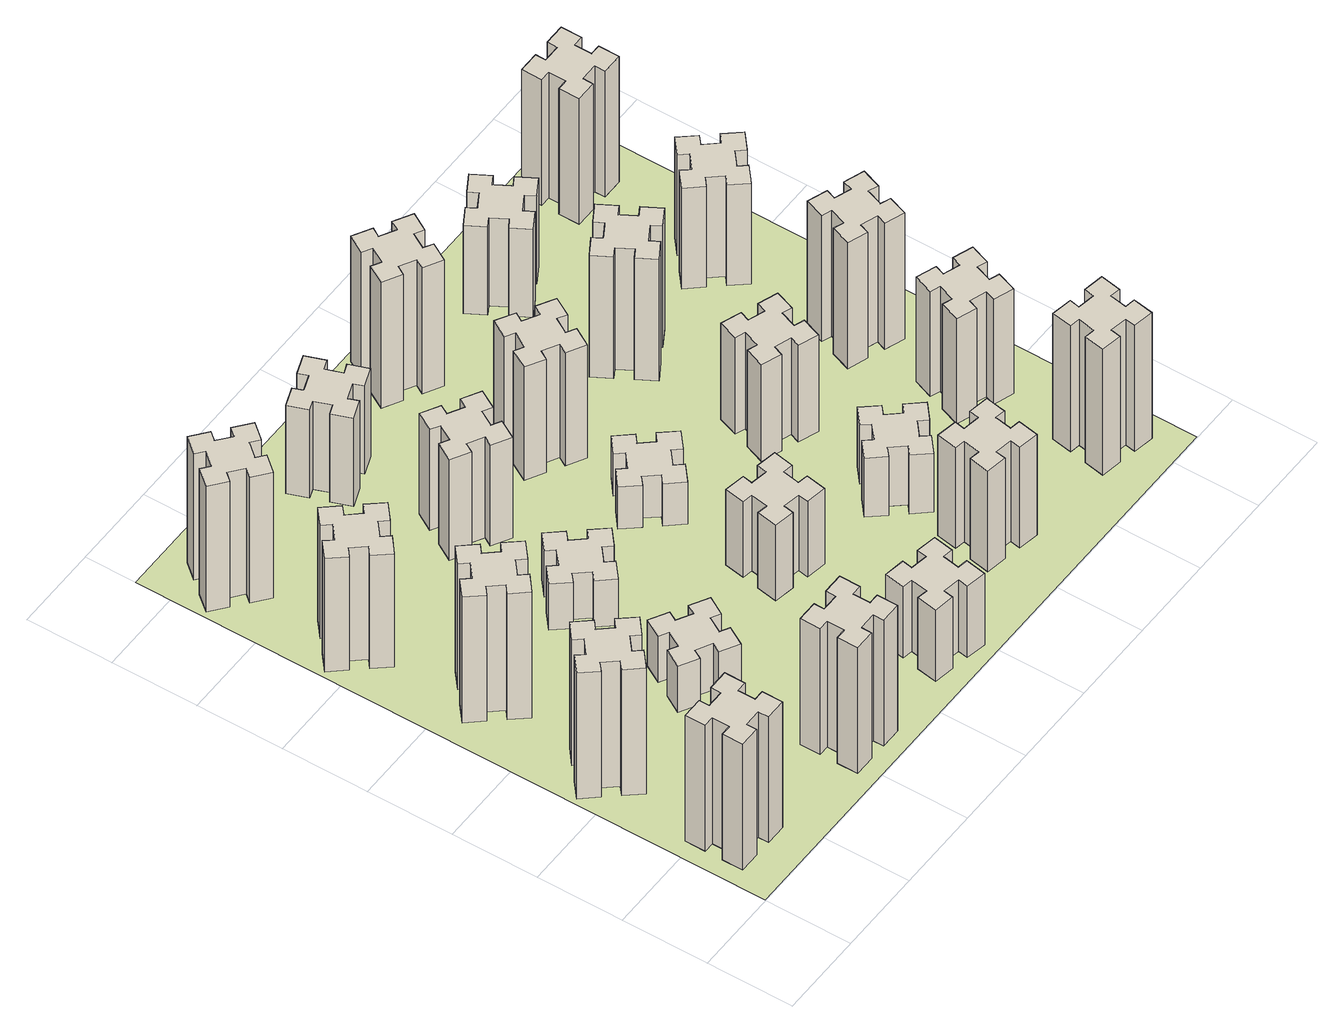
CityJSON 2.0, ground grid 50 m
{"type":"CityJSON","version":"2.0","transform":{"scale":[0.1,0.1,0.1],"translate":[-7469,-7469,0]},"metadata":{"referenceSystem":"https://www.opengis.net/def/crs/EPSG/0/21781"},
"CityObjects":{
"building1":{"type":"Building","attributes":{"class":"1000","function":"1000","usage":"1000","yearOfConstruction":2016,"roofType":"1000","measuredHeight":90,"storeysAboveGround":30,"storeysBelowGround":0},"geometry":[{"type":"Solid","lod":"1","boundaries":[[[[0,1,2,3,4,5,6,7,8,9,10,11,12,13,14,15,16,17,18,19]],[[17,16,20,21]],[[16,15,22,20]],[[15,14,23,22]],[[14,13,24,23]],[[13,12,25,24]],[[12,11,26,25]],[[11,10,27,26]],[[10,9,28,27]],[[9,8,29,28]],[[8,7,30,29]],[[7,6,31,30]],[[6,5,32,31]],[[5,4,33,32]],[[4,3,34,33]],[[3,2,35,34]],[[2,1,36,35]],[[1,0,37,36]],[[0,19,38,37]],[[19,18,39,38]],[[18,17,21,39]],[[24,25,26,27,28,29,30,31,32,33,34,35,36,37,38,39,21,20,22,23]]]]}]},
"building2":{"type":"Building","attributes":{"class":"1000","function":"1000","usage":"1000","yearOfConstruction":2016,"roofType":"1000","measuredHeight":90,"storeysAboveGround":30,"storeysBelowGround":0},"geometry":[{"type":"Solid","lod":"1","boundaries":[[[[40,41,42,43,44,45,46,47,48,49,50,51,52,53,54,55,56,57,58,59]],[[57,56,60,61]],[[56,55,62,60]],[[55,54,63,62]],[[54,53,64,63]],[[53,52,65,64]],[[52,51,66,65]],[[51,50,67,66]],[[50,49,68,67]],[[49,48,69,68]],[[48,47,70,69]],[[47,46,71,70]],[[46,45,72,71]],[[45,44,73,72]],[[44,43,74,73]],[[43,42,75,74]],[[42,41,76,75]],[[41,40,77,76]],[[40,59,78,77]],[[59,58,79,78]],[[58,57,61,79]],[[64,65,66,67,68,69,70,71,72,73,74,75,76,77,78,79,61,60,62,63]]]]}]},
"building3":{"type":"Building","attributes":{"class":"1000","function":"1000","usage":"1000","yearOfConstruction":2016,"roofType":"1000","measuredHeight":90,"storeysAboveGround":30,"storeysBelowGround":0},"geometry":[{"type":"Solid","lod":"1","boundaries":[[[[80,81,82,83,84,85,86,87,88,89,90,91,92,93,94,95,96,97,98,99]],[[97,96,100,101]],[[96,95,102,100]],[[95,94,103,102]],[[94,93,104,103]],[[93,92,105,104]],[[92,91,106,105]],[[91,90,107,106]],[[90,89,108,107]],[[89,88,109,108]],[[88,87,110,109]],[[87,86,111,110]],[[86,85,112,111]],[[85,84,113,112]],[[84,83,114,113]],[[83,82,115,114]],[[82,81,116,115]],[[81,80,117,116]],[[80,99,118,117]],[[99,98,119,118]],[[98,97,101,119]],[[104,105,106,107,108,109,110,111,112,113,114,115,116,117,118,119,101,100,102,103]]]]}]},
"building4":{"type":"Building","attributes":{"class":"1000","function":"1000","usage":"1000","yearOfConstruction":2016,"roofType":"1000","measuredHeight":81,"storeysAboveGround":30,"storeysBelowGround":0},"geometry":[{"type":"Solid","lod":"1","boundaries":[[[[120,121,122,123,124,125,126,127,128,129,130,131,132,133,134,135,136,137,138,139]],[[137,136,140,141]],[[136,135,142,140]],[[135,134,143,142]],[[134,133,144,143]],[[133,132,145,144]],[[132,131,146,145]],[[131,130,147,146]],[[130,129,148,147]],[[129,128,149,148]],[[128,127,150,149]],[[127,126,151,150]],[[126,125,152,151]],[[125,124,153,152]],[[124,123,154,153]],[[123,122,155,154]],[[122,121,156,155]],[[121,120,157,156]],[[120,139,158,157]],[[139,138,159,158]],[[138,137,141,159]],[[144,145,146,147,148,149,150,151,152,153,154,155,156,157,158,159,141,140,142,143]]]]}]},
"building5":{"type":"Building","attributes":{"class":"1000","function":"1000","usage":"1000","yearOfConstruction":2016,"roofType":"1000","measuredHeight":90,"storeysAboveGround":30,"storeysBelowGround":0},"geometry":[{"type":"Solid","lod":"1","boundaries":[[[[160,161,162,163,164,165,166,167,168,169,170,171,172,173,174,175,176,177,178,179]],[[177,176,180,181]],[[176,175,182,180]],[[175,174,183,182]],[[174,173,184,183]],[[173,172,185,184]],[[172,171,186,185]],[[171,170,187,186]],[[170,169,188,187]],[[169,168,189,188]],[[168,167,190,189]],[[167,166,191,190]],[[166,165,192,191]],[[165,164,193,192]],[[164,163,194,193]],[[163,162,195,194]],[[162,161,196,195]],[[161,160,197,196]],[[160,179,198,197]],[[179,178,199,198]],[[178,177,181,199]],[[184,185,186,187,188,189,190,191,192,193,194,195,196,197,198,199,181,180,182,183]]]]}]},
"building6":{"type":"Building","attributes":{"class":"1000","function":"1000","usage":"1000","yearOfConstruction":2016,"roofType":"1000","measuredHeight":90,"storeysAboveGround":30,"storeysBelowGround":0},"geometry":[{"type":"Solid","lod":"1","boundaries":[[[[200,201,202,203,204,205,206,207,208,209,210,211,212,213,214,215,216,217,218,219]],[[217,216,220,221]],[[216,215,222,220]],[[215,214,223,222]],[[214,213,224,223]],[[213,212,225,224]],[[212,211,226,225]],[[211,210,227,226]],[[210,209,228,227]],[[209,208,229,228]],[[208,207,230,229]],[[207,206,231,230]],[[206,205,232,231]],[[205,204,233,232]],[[204,203,234,233]],[[203,202,235,234]],[[202,201,236,235]],[[201,200,237,236]],[[200,219,238,237]],[[219,218,239,238]],[[218,217,221,239]],[[224,225,226,227,228,229,230,231,232,233,234,235,236,237,238,239,221,220,222,223]]]]}]},
"building7":{"type":"Building","attributes":{"class":"1000","function":"1000","usage":"1000","yearOfConstruction":2016,"roofType":"1000","measuredHeight":33,"storeysAboveGround":30,"storeysBelowGround":0},"geometry":[{"type":"Solid","lod":"1","boundaries":[[[[240,241,242,243,244,245,246,247,248,249,250,251,252,253,254,255,256,257,258,259]],[[257,256,260,261]],[[256,255,262,260]],[[255,254,263,262]],[[254,253,264,263]],[[253,252,265,264]],[[252,251,266,265]],[[251,250,267,266]],[[250,249,268,267]],[[249,248,269,268]],[[248,247,270,269]],[[247,246,271,270]],[[246,245,272,271]],[[245,244,273,272]],[[244,243,274,273]],[[243,242,275,274]],[[242,241,276,275]],[[241,240,277,276]],[[240,259,278,277]],[[259,258,279,278]],[[258,257,261,279]],[[264,265,266,267,268,269,270,271,272,273,274,275,276,277,278,279,261,260,262,263]]]]}]},
"building8":{"type":"Building","attributes":{"class":"1000","function":"1000","usage":"1000","yearOfConstruction":2016,"roofType":"1000","measuredHeight":33,"storeysAboveGround":30,"storeysBelowGround":0},"geometry":[{"type":"Solid","lod":"1","boundaries":[[[[280,281,282,283,284,285,286,287,288,289,290,291,292,293,294,295,296,297,298,299]],[[297,296,300,301]],[[296,295,302,300]],[[295,294,303,302]],[[294,293,304,303]],[[293,292,305,304]],[[292,291,306,305]],[[291,290,307,306]],[[290,289,308,307]],[[289,288,309,308]],[[288,287,310,309]],[[287,286,311,310]],[[286,285,312,311]],[[285,284,313,312]],[[284,283,314,313]],[[283,282,315,314]],[[282,281,316,315]],[[281,280,317,316]],[[280,299,318,317]],[[299,298,319,318]],[[298,297,301,319]],[[304,305,306,307,308,309,310,311,312,313,314,315,316,317,318,319,301,300,302,303]]]]}]},
"building9":{"type":"Building","attributes":{"class":"1000","function":"1000","usage":"1000","yearOfConstruction":2016,"roofType":"1000","measuredHeight":51,"storeysAboveGround":30,"storeysBelowGround":0},"geometry":[{"type":"Solid","lod":"1","boundaries":[[[[320,321,322,323,324,325,326,327,328,329,330,331,332,333,334,335,336,337,338,339]],[[337,336,340,341]],[[336,335,342,340]],[[335,334,343,342]],[[334,333,344,343]],[[333,332,345,344]],[[332,331,346,345]],[[331,330,347,346]],[[330,329,348,347]],[[329,328,349,348]],[[328,327,350,349]],[[327,326,351,350]],[[326,325,352,351]],[[325,324,353,352]],[[324,323,354,353]],[[323,322,355,354]],[[322,321,356,355]],[[321,320,357,356]],[[320,339,358,357]],[[339,338,359,358]],[[338,337,341,359]],[[344,345,346,347,348,349,350,351,352,353,354,355,356,357,358,359,341,340,342,343]]]]}]},
"building10":{"type":"Building","attributes":{"class":"1000","function":"1000","usage":"1000","yearOfConstruction":2016,"roofType":"1000","measuredHeight":72,"storeysAboveGround":30,"storeysBelowGround":0},"geometry":[{"type":"Solid","lod":"1","boundaries":[[[[360,361,362,363,364,365,366,367,368,369,370,371,372,373,374,375,376,377,378,379]],[[377,376,380,381]],[[376,375,382,380]],[[375,374,383,382]],[[374,373,384,383]],[[373,372,385,384]],[[372,371,386,385]],[[371,370,387,386]],[[370,369,388,387]],[[369,368,389,388]],[[368,367,390,389]],[[367,366,391,390]],[[366,365,392,391]],[[365,364,393,392]],[[364,363,394,393]],[[363,362,395,394]],[[362,361,396,395]],[[361,360,397,396]],[[360,379,398,397]],[[379,378,399,398]],[[378,377,381,399]],[[384,385,386,387,388,389,390,391,392,393,394,395,396,397,398,399,381,380,382,383]]]]}]},
"building11":{"type":"Building","attributes":{"class":"1000","function":"1000","usage":"1000","yearOfConstruction":2016,"roofType":"1000","measuredHeight":63,"storeysAboveGround":30,"storeysBelowGround":0},"geometry":[{"type":"Solid","lod":"1","boundaries":[[[[400,401,402,403,404,405,406,407,408,409,410,411,412,413,414,415,416,417,418,419]],[[417,416,420,421]],[[416,415,422,420]],[[415,414,423,422]],[[414,413,424,423]],[[413,412,425,424]],[[412,411,426,425]],[[411,410,427,426]],[[410,409,428,427]],[[409,408,429,428]],[[408,407,430,429]],[[407,406,431,430]],[[406,405,432,431]],[[405,404,433,432]],[[404,403,434,433]],[[403,402,435,434]],[[402,401,436,435]],[[401,400,437,436]],[[400,419,438,437]],[[419,418,439,438]],[[418,417,421,439]],[[424,425,426,427,428,429,430,431,432,433,434,435,436,437,438,439,421,420,422,423]]]]}]},
"building12":{"type":"Building","attributes":{"class":"1000","function":"1000","usage":"1000","yearOfConstruction":2016,"roofType":"1000","measuredHeight":54,"storeysAboveGround":30,"storeysBelowGround":0},"geometry":[{"type":"Solid","lod":"1","boundaries":[[[[440,441,442,443,444,445,446,447,448,449,450,451,452,453,454,455,456,457,458,459]],[[457,456,460,461]],[[456,455,462,460]],[[455,454,463,462]],[[454,453,464,463]],[[453,452,465,464]],[[452,451,466,465]],[[451,450,467,466]],[[450,449,468,467]],[[449,448,469,468]],[[448,447,470,469]],[[447,446,471,470]],[[446,445,472,471]],[[445,444,473,472]],[[444,443,474,473]],[[443,442,475,474]],[[442,441,476,475]],[[441,440,477,476]],[[440,459,478,477]],[[459,458,479,478]],[[458,457,461,479]],[[464,465,466,467,468,469,470,471,472,473,474,475,476,477,478,479,461,460,462,463]]]]}]},
"building13":{"type":"Building","attributes":{"class":"1000","function":"1000","usage":"1000","yearOfConstruction":2016,"roofType":"1000","measuredHeight":30,"storeysAboveGround":30,"storeysBelowGround":0},"geometry":[{"type":"Solid","lod":"1","boundaries":[[[[480,481,482,483,484,485,486,487,488,489,490,491,492,493,494,495,496,497,498,499]],[[497,496,500,501]],[[496,495,502,500]],[[495,494,503,502]],[[494,493,504,503]],[[493,492,505,504]],[[492,491,506,505]],[[491,490,507,506]],[[490,489,508,507]],[[489,488,509,508]],[[488,487,510,509]],[[487,486,511,510]],[[486,485,512,511]],[[485,484,513,512]],[[484,483,514,513]],[[483,482,515,514]],[[482,481,516,515]],[[481,480,517,516]],[[480,499,518,517]],[[499,498,519,518]],[[498,497,501,519]],[[504,505,506,507,508,509,510,511,512,513,514,515,516,517,518,519,501,500,502,503]]]]}]},
"building14":{"type":"Building","attributes":{"class":"1000","function":"1000","usage":"1000","yearOfConstruction":2016,"roofType":"1000","measuredHeight":81,"storeysAboveGround":30,"storeysBelowGround":0},"geometry":[{"type":"Solid","lod":"1","boundaries":[[[[520,521,522,523,524,525,526,527,528,529,530,531,532,533,534,535,536,537,538,539]],[[537,536,540,541]],[[536,535,542,540]],[[535,534,543,542]],[[534,533,544,543]],[[533,532,545,544]],[[532,531,546,545]],[[531,530,547,546]],[[530,529,548,547]],[[529,528,549,548]],[[528,527,550,549]],[[527,526,551,550]],[[526,525,552,551]],[[525,524,553,552]],[[524,523,554,553]],[[523,522,555,554]],[[522,521,556,555]],[[521,520,557,556]],[[520,539,558,557]],[[539,538,559,558]],[[538,537,541,559]],[[544,545,546,547,548,549,550,551,552,553,554,555,556,557,558,559,541,540,542,543]]]]}]},
"building15":{"type":"Building","attributes":{"class":"1000","function":"1000","usage":"1000","yearOfConstruction":2016,"roofType":"1000","measuredHeight":72,"storeysAboveGround":30,"storeysBelowGround":0},"geometry":[{"type":"Solid","lod":"1","boundaries":[[[[560,561,562,563,564,565,566,567,568,569,570,571,572,573,574,575,576,577,578,579]],[[577,576,580,581]],[[576,575,582,580]],[[575,574,583,582]],[[574,573,584,583]],[[573,572,585,584]],[[572,571,586,585]],[[571,570,587,586]],[[570,569,588,587]],[[569,568,589,588]],[[568,567,590,589]],[[567,566,591,590]],[[566,565,592,591]],[[565,564,593,592]],[[564,563,594,593]],[[563,562,595,594]],[[562,561,596,595]],[[561,560,597,596]],[[560,579,598,597]],[[579,578,599,598]],[[578,577,581,599]],[[584,585,586,587,588,589,590,591,592,593,594,595,596,597,598,599,581,580,582,583]]]]}]},
"building16":{"type":"Building","attributes":{"class":"1000","function":"1000","usage":"1000","yearOfConstruction":2016,"roofType":"1000","measuredHeight":90,"storeysAboveGround":30,"storeysBelowGround":0},"geometry":[{"type":"Solid","lod":"1","boundaries":[[[[600,601,602,603,604,605,606,607,608,609,610,611,612,613,614,615,616,617,618,619]],[[617,616,620,621]],[[616,615,622,620]],[[615,614,623,622]],[[614,613,624,623]],[[613,612,625,624]],[[612,611,626,625]],[[611,610,627,626]],[[610,609,628,627]],[[609,608,629,628]],[[608,607,630,629]],[[607,606,631,630]],[[606,605,632,631]],[[605,604,633,632]],[[604,603,634,633]],[[603,602,635,634]],[[602,601,636,635]],[[601,600,637,636]],[[600,619,638,637]],[[619,618,639,638]],[[618,617,621,639]],[[624,625,626,627,628,629,630,631,632,633,634,635,636,637,638,639,621,620,622,623]]]]}]},
"building17":{"type":"Building","attributes":{"class":"1000","function":"1000","usage":"1000","yearOfConstruction":2016,"roofType":"1000","measuredHeight":42,"storeysAboveGround":30,"storeysBelowGround":0},"geometry":[{"type":"Solid","lod":"1","boundaries":[[[[640,641,642,643,644,645,646,647,648,649,650,651,652,653,654,655,656,657,658,659]],[[657,656,660,661]],[[656,655,662,660]],[[655,654,663,662]],[[654,653,664,663]],[[653,652,665,664]],[[652,651,666,665]],[[651,650,667,666]],[[650,649,668,667]],[[649,648,669,668]],[[648,647,670,669]],[[647,646,671,670]],[[646,645,672,671]],[[645,644,673,672]],[[644,643,674,673]],[[643,642,675,674]],[[642,641,676,675]],[[641,640,677,676]],[[640,659,678,677]],[[659,658,679,678]],[[658,657,661,679]],[[664,665,666,667,668,669,670,671,672,673,674,675,676,677,678,679,661,660,662,663]]]]}]},
"building18":{"type":"Building","attributes":{"class":"1000","function":"1000","usage":"1000","yearOfConstruction":2016,"roofType":"1000","measuredHeight":69,"storeysAboveGround":30,"storeysBelowGround":0},"geometry":[{"type":"Solid","lod":"1","boundaries":[[[[680,681,682,683,684,685,686,687,688,689,690,691,692,693,694,695,696,697,698,699]],[[697,696,700,701]],[[696,695,702,700]],[[695,694,703,702]],[[694,693,704,703]],[[693,692,705,704]],[[692,691,706,705]],[[691,690,707,706]],[[690,689,708,707]],[[689,688,709,708]],[[688,687,710,709]],[[687,686,711,710]],[[686,685,712,711]],[[685,684,713,712]],[[684,683,714,713]],[[683,682,715,714]],[[682,681,716,715]],[[681,680,717,716]],[[680,699,718,717]],[[699,698,719,718]],[[698,697,701,719]],[[704,705,706,707,708,709,710,711,712,713,714,715,716,717,718,719,701,700,702,703]]]]}]},
"building19":{"type":"Building","attributes":{"class":"1000","function":"1000","usage":"1000","yearOfConstruction":2016,"roofType":"1000","measuredHeight":87,"storeysAboveGround":30,"storeysBelowGround":0},"geometry":[{"type":"Solid","lod":"1","boundaries":[[[[720,721,722,723,724,725,726,727,728,729,730,731,732,733,734,735,736,737,738,739]],[[737,736,740,741]],[[736,735,742,740]],[[735,734,743,742]],[[734,733,744,743]],[[733,732,745,744]],[[732,731,746,745]],[[731,730,747,746]],[[730,729,748,747]],[[729,728,749,748]],[[728,727,750,749]],[[727,726,751,750]],[[726,725,752,751]],[[725,724,753,752]],[[724,723,754,753]],[[723,722,755,754]],[[722,721,756,755]],[[721,720,757,756]],[[720,739,758,757]],[[739,738,759,758]],[[738,737,741,759]],[[744,745,746,747,748,749,750,751,752,753,754,755,756,757,758,759,741,740,742,743]]]]}]},
"building20":{"type":"Building","attributes":{"class":"1000","function":"1000","usage":"1000","yearOfConstruction":2016,"roofType":"1000","measuredHeight":90,"storeysAboveGround":30,"storeysBelowGround":0},"geometry":[{"type":"Solid","lod":"1","boundaries":[[[[760,761,762,763,764,765,766,767,768,769,770,771,772,773,774,775,776,777,778,779]],[[777,776,780,781]],[[776,775,782,780]],[[775,774,783,782]],[[774,773,784,783]],[[773,772,785,784]],[[772,771,786,785]],[[771,770,787,786]],[[770,769,788,787]],[[769,768,789,788]],[[768,767,790,789]],[[767,766,791,790]],[[766,765,792,791]],[[765,764,793,792]],[[764,763,794,793]],[[763,762,795,794]],[[762,761,796,795]],[[761,760,797,796]],[[760,779,798,797]],[[779,778,799,798]],[[778,777,781,799]],[[784,785,786,787,788,789,790,791,792,793,794,795,796,797,798,799,781,780,782,783]]]]}]},
"building21":{"type":"Building","attributes":{"class":"1000","function":"1000","usage":"1000","yearOfConstruction":2016,"roofType":"1000","measuredHeight":63,"storeysAboveGround":30,"storeysBelowGround":0},"geometry":[{"type":"Solid","lod":"1","boundaries":[[[[800,801,802,803,804,805,806,807,808,809,810,811,812,813,814,815,816,817,818,819]],[[817,816,820,821]],[[816,815,822,820]],[[815,814,823,822]],[[814,813,824,823]],[[813,812,825,824]],[[812,811,826,825]],[[811,810,827,826]],[[810,809,828,827]],[[809,808,829,828]],[[808,807,830,829]],[[807,806,831,830]],[[806,805,832,831]],[[805,804,833,832]],[[804,803,834,833]],[[803,802,835,834]],[[802,801,836,835]],[[801,800,837,836]],[[800,819,838,837]],[[819,818,839,838]],[[818,817,821,839]],[[824,825,826,827,828,829,830,831,832,833,834,835,836,837,838,839,821,820,822,823]]]]}]},
"building22":{"type":"Building","attributes":{"class":"1000","function":"1000","usage":"1000","yearOfConstruction":2016,"roofType":"1000","measuredHeight":75,"storeysAboveGround":30,"storeysBelowGround":0},"geometry":[{"type":"Solid","lod":"1","boundaries":[[[[840,841,842,843,844,845,846,847,848,849,850,851,852,853,854,855,856,857,858,859]],[[857,856,860,861]],[[856,855,862,860]],[[855,854,863,862]],[[854,853,864,863]],[[853,852,865,864]],[[852,851,866,865]],[[851,850,867,866]],[[850,849,868,867]],[[849,848,869,868]],[[848,847,870,869]],[[847,846,871,870]],[[846,845,872,871]],[[845,844,873,872]],[[844,843,874,873]],[[843,842,875,874]],[[842,841,876,875]],[[841,840,877,876]],[[840,859,878,877]],[[859,858,879,878]],[[858,857,861,879]],[[864,865,866,867,868,869,870,871,872,873,874,875,876,877,878,879,861,860,862,863]]]]}]},
"building23":{"type":"Building","attributes":{"class":"1000","function":"1000","usage":"1000","yearOfConstruction":2016,"roofType":"1000","measuredHeight":90,"storeysAboveGround":30,"storeysBelowGround":0},"geometry":[{"type":"Solid","lod":"1","boundaries":[[[[880,881,882,883,884,885,886,887,888,889,890,891,892,893,894,895,896,897,898,899]],[[897,896,900,901]],[[896,895,902,900]],[[895,894,903,902]],[[894,893,904,903]],[[893,892,905,904]],[[892,891,906,905]],[[891,890,907,906]],[[890,889,908,907]],[[889,888,909,908]],[[888,887,910,909]],[[887,886,911,910]],[[886,885,912,911]],[[885,884,913,912]],[[884,883,914,913]],[[883,882,915,914]],[[882,881,916,915]],[[881,880,917,916]],[[880,899,918,917]],[[899,898,919,918]],[[898,897,901,919]],[[904,905,906,907,908,909,910,911,912,913,914,915,916,917,918,919,901,900,902,903]]]]}]},
"building24":{"type":"Building","attributes":{"class":"1000","function":"1000","usage":"1000","yearOfConstruction":2016,"roofType":"1000","measuredHeight":72,"storeysAboveGround":30,"storeysBelowGround":0},"geometry":[{"type":"Solid","lod":"1","boundaries":[[[[920,921,922,923,924,925,926,927,928,929,930,931,932,933,934,935,936,937,938,939]],[[937,936,940,941]],[[936,935,942,940]],[[935,934,943,942]],[[934,933,944,943]],[[933,932,945,944]],[[932,931,946,945]],[[931,930,947,946]],[[930,929,948,947]],[[929,928,949,948]],[[928,927,950,949]],[[927,926,951,950]],[[926,925,952,951]],[[925,924,953,952]],[[924,923,954,953]],[[923,922,955,954]],[[922,921,956,955]],[[921,920,957,956]],[[920,939,958,957]],[[939,938,959,958]],[[938,937,941,959]],[[944,945,946,947,948,949,950,951,952,953,954,955,956,957,958,959,941,940,942,943]]]]}]},
"building25":{"type":"Building","attributes":{"class":"1000","function":"1000","usage":"1000","yearOfConstruction":2016,"roofType":"1000","measuredHeight":90,"storeysAboveGround":30,"storeysBelowGround":0},"geometry":[{"type":"Solid","lod":"1","boundaries":[[[[960,961,962,963,964,965,966,967,968,969,970,971,972,973,974,975,976,977,978,979]],[[977,976,980,981]],[[976,975,982,980]],[[975,974,983,982]],[[974,973,984,983]],[[973,972,985,984]],[[972,971,986,985]],[[971,970,987,986]],[[970,969,988,987]],[[969,968,989,988]],[[968,967,990,989]],[[967,966,991,990]],[[966,965,992,991]],[[965,964,993,992]],[[964,963,994,993]],[[963,962,995,994]],[[962,961,996,995]],[[961,960,997,996]],[[960,979,998,997]],[[979,978,999,998]],[[978,977,981,999]],[[984,985,986,987,988,989,990,991,992,993,994,995,996,997,998,999,981,980,982,983]]]]}]},
"landuse1":{"type":"LandUse","attributes":{"name":"plot1","function":"1010"},"geometry":[{"type":"MultiSurface","lod":"1","boundaries":[[[1000,1001,1002,1003]]]}]}
},
"vertices":[
[165,425,0],[165,325,0],[105,325,0],[105,205,0],[225,205,0],[225,265,0],[325,265,0],[325,205,0],[445,205,0],[445,325,0],[385,325,0],[385,425,0],[445,425,0],[445,545,0],[325,545,0],[325,485,0],[225,485,0],[225,545,0],[105,545,0],[105,425,0],[225,485,900],[225,545,900],[325,485,900],[325,545,900],[445,545,900],[445,425,900],[385,425,900],[385,325,900],[445,325,900],[445,205,900],[325,205,900],[325,265,900],[225,265,900],[225,205,900],[105,205,900],[105,325,900],[165,325,900],[165,425,900],[105,425,900],[105,545,900],
[392,1148,0],[327,1224,0],[373,1263,0],[296,1355,0],[204,1278,0],[243,1232,0],[166,1167,0],[128,1213,0],[36,1136,0],[113,1044,0],[159,1083,0],[223,1006,0],[177,968,0],[254,876,0],[346,953,0],[308,999,0],[384,1063,0],[423,1017,0],[515,1094,0],[438,1186,0],[384,1063,900],[423,1017,900],[308,999,900],[346,953,900],[254,876,900],[177,968,900],[223,1006,900],[159,1083,900],[113,1044,900],[36,1136,900],[128,1213,900],[166,1167,900],[243,1232,900],[204,1278,900],[296,1355,900],[373,1263,900],[327,1224,900],[392,1148,900],[438,1186,900],[515,1094,900],
[492,1888,0],[427,1964,0],[473,2003,0],[396,2095,0],[304,2018,0],[343,1972,0],[266,1907,0],[228,1953,0],[136,1876,0],[213,1784,0],[259,1823,0],[323,1746,0],[277,1708,0],[354,1616,0],[446,1693,0],[408,1739,0],[484,1803,0],[523,1757,0],[615,1834,0],[538,1926,0],[484,1803,900],[523,1757,900],[408,1739,900],[446,1693,900],[354,1616,900],[277,1708,900],[323,1746,900],[259,1823,900],[213,1784,900],[136,1876,900],[228,1953,900],[266,1907,900],[343,1972,900],[304,2018,900],[396,2095,900],[473,2003,900],[427,1964,900],[492,1888,900],[538,1926,900],[615,1834,900],
[243,2712,0],[166,2647,0],[128,2693,0],[36,2616,0],[113,2524,0],[159,2563,0],[223,2486,0],[177,2448,0],[254,2356,0],[346,2433,0],[308,2479,0],[384,2543,0],[423,2497,0],[515,2574,0],[438,2666,0],[392,2628,0],[327,2704,0],[373,2743,0],[296,2835,0],[204,2758,0],[327,2704,810],[373,2743,810],[392,2628,810],[438,2666,810],[515,2574,810],[423,2497,810],[384,2543,810],[308,2479,810],[346,2433,810],[254,2356,810],[177,2448,810],[223,2486,810],[159,2563,810],[113,2524,810],[36,2616,810],[128,2693,810],[166,2647,810],[243,2712,810],[204,2758,810],[296,2835,810],
[1225,225,0],[1225,325,0],[1285,325,0],[1285,445,0],[1165,445,0],[1165,385,0],[1065,385,0],[1065,445,0],[945,445,0],[945,325,0],[1005,325,0],[1005,225,0],[945,225,0],[945,105,0],[1065,105,0],[1065,165,0],[1165,165,0],[1165,105,0],[1285,105,0],[1285,225,0],[1165,165,900],[1165,105,900],[1065,165,900],[1065,105,900],[945,105,900],[945,225,900],[1005,225,900],[1005,325,900],[945,325,900],[945,445,900],[1065,445,900],[1065,385,900],[1165,385,900],[1165,445,900],[1285,445,900],[1285,325,900],[1225,325,900],[1225,225,900],[1285,225,900],[1285,105,900],
[384,3387,0],[308,3452,0],[346,3498,0],[254,3575,0],[177,3483,0],[223,3444,0],[159,3368,0],[113,3406,0],[36,3314,0],[128,3237,0],[166,3283,0],[243,3219,0],[204,3173,0],[296,3096,0],[373,3188,0],[327,3226,0],[392,3303,0],[438,3264,0],[515,3356,0],[423,3433,0],[392,3303,900],[438,3264,900],[327,3226,900],[373,3188,900],[296,3096,900],[204,3173,900],[243,3219,900],[166,3283,900],[128,3237,900],[36,3314,900],[113,3406,900],[159,3368,900],[223,3444,900],[177,3483,900],[254,3575,900],[346,3498,900],[308,3452,900],[384,3387,900],[423,3433,900],[515,3356,900],
[1086,1017,0],[1136,1104,0],[1188,1074,0],[1248,1178,0],[1144,1238,0],[1114,1186,0],[1027,1236,0],[1057,1288,0],[953,1348,0],[893,1244,0],[945,1214,0],[895,1127,0],[843,1157,0],[783,1053,0],[887,993,0],[917,1045,0],[1004,995,0],[974,943,0],[1078,883,0],[1138,987,0],[1004,995,330],[974,943,330],[917,1045,330],[887,993,330],[783,1053,330],[843,1157,330],[895,1127,330],[945,1214,330],[893,1244,330],[953,1348,330],[1057,1288,330],[1027,1236,330],[1114,1186,330],[1144,1238,330],[1248,1178,330],[1188,1074,330],[1136,1104,330],[1086,1017,330],[1138,987,330],[1078,883,330],
[1083,1972,0],[1006,1907,0],[968,1953,0],[876,1876,0],[953,1784,0],[999,1823,0],[1063,1746,0],[1017,1708,0],[1094,1616,0],[1186,1693,0],[1148,1739,0],[1224,1803,0],[1263,1757,0],[1355,1834,0],[1278,1926,0],[1232,1888,0],[1167,1964,0],[1213,2003,0],[1136,2095,0],[1044,2018,0],[1167,1964,330],[1213,2003,330],[1232,1888,330],[1278,1926,330],[1355,1834,330],[1263,1757,330],[1224,1803,330],[1148,1739,330],[1186,1693,330],[1094,1616,330],[1017,1708,330],[1063,1746,330],[999,1823,330],[953,1784,330],[876,1876,330],[968,1953,330],[1006,1907,330],[1083,1972,330],[1044,2018,330],[1136,2095,330],
[1756,344,0],[1738,245,0],[1679,256,0],[1658,137,0],[1777,117,0],[1787,176,0],[1885,158,0],[1875,99,0],[1993,78,0],[2014,197,0],[1955,207,0],[1972,305,0],[2031,295,0],[2052,413,0],[1934,434,0],[1924,375,0],[1825,392,0],[1836,451,0],[1717,472,0],[1697,354,0],[1825,392,510],[1836,451,510],[1924,375,510],[1934,434,510],[2052,413,510],[2031,295,510],[1972,305,510],[1955,207,510],[2014,197,510],[1993,78,510],[1875,99,510],[1885,158,510],[1787,176,510],[1777,117,510],[1658,137,510],[1679,256,510],[1738,245,510],[1756,344,510],[1697,354,510],[1717,472,510],
[1314,2666,0],[1227,2716,0],[1257,2768,0],[1153,2828,0],[1093,2724,0],[1145,2694,0],[1095,2607,0],[1043,2637,0],[983,2533,0],[1087,2473,0],[1117,2525,0],[1204,2475,0],[1174,2423,0],[1278,2363,0],[1338,2467,0],[1286,2497,0],[1336,2584,0],[1388,2554,0],[1448,2658,0],[1344,2718,0],[1336,2584,720],[1388,2554,720],[1286,2497,720],[1338,2467,720],[1278,2363,720],[1174,2423,720],[1204,2475,720],[1117,2525,720],[1087,2473,720],[983,2533,720],[1043,2637,720],[1095,2607,720],[1145,2694,720],[1093,2724,720],[1153,2828,720],[1257,2768,720],[1227,2716,720],[1314,2666,720],[1344,2718,720],[1448,2658,720],
[1125,3456,0],[1031,3422,0],[1010,3478,0],[897,3437,0],[939,3324,0],[995,3345,0],[1029,3251,0],[973,3230,0],[1014,3117,0],[1127,3159,0],[1106,3215,0],[1200,3249,0],[1220,3193,0],[1333,3234,0],[1292,3347,0],[1236,3326,0],[1202,3420,0],[1258,3440,0],[1217,3553,0],[1104,3512,0],[1202,3420,630],[1258,3440,630],[1236,3326,630],[1292,3347,630],[1333,3234,630],[1220,3193,630],[1200,3249,630],[1106,3215,630],[1127,3159,630],[1014,3117,630],[973,3230,630],[1029,3251,630],[995,3345,630],[939,3324,630],[897,3437,630],[1010,3478,630],[1031,3422,630],[1125,3456,630],[1104,3512,630],[1217,3553,630],
[1955,1147,0],[1972,1245,0],[2031,1235,0],[2052,1353,0],[1934,1374,0],[1924,1315,0],[1825,1332,0],[1836,1391,0],[1717,1412,0],[1697,1294,0],[1756,1284,0],[1738,1185,0],[1679,1196,0],[1658,1077,0],[1777,1057,0],[1787,1116,0],[1885,1098,0],[1875,1039,0],[1993,1018,0],[2014,1137,0],[1885,1098,540],[1875,1039,540],[1787,1116,540],[1777,1057,540],[1658,1077,540],[1679,1196,540],[1738,1185,540],[1756,1284,540],[1697,1294,540],[1717,1412,540],[1836,1391,540],[1825,1332,540],[1924,1315,540],[1934,1374,540],[2052,1353,540],[2031,1235,540],[1972,1245,540],[1955,1147,540],[2014,1137,540],[1993,1018,540],
[1972,1988,0],[1907,2064,0],[1953,2103,0],[1876,2195,0],[1784,2118,0],[1823,2072,0],[1746,2007,0],[1708,2053,0],[1616,1976,0],[1693,1884,0],[1739,1923,0],[1803,1846,0],[1757,1808,0],[1834,1716,0],[1926,1793,0],[1888,1839,0],[1964,1903,0],[2003,1857,0],[2095,1934,0],[2018,2026,0],[1964,1903,300],[2003,1857,300],[1888,1839,300],[1926,1793,300],[1834,1716,300],[1757,1808,300],[1803,1846,300],[1739,1923,300],[1693,1884,300],[1616,1976,300],[1708,2053,300],[1746,2007,300],[1823,2072,300],[1784,2118,300],[1876,2195,300],[1953,2103,300],[1907,2064,300],[1972,1988,300],[2018,2026,300],[2095,1934,300],
[1926,2497,0],[1976,2584,0],[2028,2554,0],[2088,2658,0],[1984,2718,0],[1954,2666,0],[1867,2716,0],[1897,2768,0],[1793,2828,0],[1733,2724,0],[1785,2694,0],[1735,2607,0],[1683,2637,0],[1623,2533,0],[1727,2473,0],[1757,2525,0],[1844,2475,0],[1814,2423,0],[1918,2363,0],[1978,2467,0],[1844,2475,810],[1814,2423,810],[1757,2525,810],[1727,2473,810],[1623,2533,810],[1683,2637,810],[1735,2607,810],[1785,2694,810],[1733,2724,810],[1793,2828,810],[1897,2768,810],[1867,2716,810],[1954,2666,810],[1984,2718,810],[2088,2658,810],[2028,2554,810],[1976,2584,810],[1926,2497,810],[1978,2467,810],[1918,2363,810],
[2664,575,0],[2565,592,0],[2576,651,0],[2457,672,0],[2437,554,0],[2496,544,0],[2478,445,0],[2419,456,0],[2398,337,0],[2517,317,0],[2527,376,0],[2625,358,0],[2615,299,0],[2733,278,0],[2754,397,0],[2695,407,0],[2712,505,0],[2771,495,0],[2792,613,0],[2674,634,0],[2712,505,720],[2771,495,720],[2695,407,720],[2754,397,720],[2733,278,720],[2615,299,720],[2625,358,720],[2527,376,720],[2517,317,720],[2398,337,720],[2419,456,720],[2478,445,720],[2496,544,720],[2437,554,720],[2457,672,720],[2576,651,720],[2565,592,720],[2664,575,720],[2674,634,720],[2792,613,720],
[1954,3506,0],[1867,3556,0],[1897,3608,0],[1793,3668,0],[1733,3564,0],[1785,3534,0],[1735,3447,0],[1683,3477,0],[1623,3373,0],[1727,3313,0],[1757,3365,0],[1844,3315,0],[1814,3263,0],[1918,3203,0],[1978,3307,0],[1926,3337,0],[1976,3424,0],[2028,3394,0],[2088,3498,0],[1984,3558,0],[1976,3424,900],[2028,3394,900],[1926,3337,900],[1978,3307,900],[1918,3203,900],[1814,3263,900],[1844,3315,900],[1757,3365,900],[1727,3313,900],[1623,3373,900],[1683,3477,900],[1735,3447,900],[1785,3534,900],[1733,3564,900],[1793,3668,900],[1897,3608,900],[1867,3556,900],[1954,3506,900],[1984,3558,900],[2088,3498,900],
[2563,1132,0],[2486,1067,0],[2448,1113,0],[2356,1036,0],[2433,944,0],[2479,983,0],[2543,906,0],[2497,868,0],[2574,776,0],[2666,853,0],[2628,899,0],[2704,963,0],[2743,917,0],[2835,994,0],[2758,1086,0],[2712,1048,0],[2647,1124,0],[2693,1163,0],[2616,1255,0],[2524,1178,0],[2647,1124,420],[2693,1163,420],[2712,1048,420],[2758,1086,420],[2835,994,420],[2743,917,420],[2704,963,420],[2628,899,420],[2666,853,420],[2574,776,420],[2497,868,420],[2543,906,420],[2479,983,420],[2433,944,420],[2356,1036,420],[2448,1113,420],[2486,1067,420],[2563,1132,420],[2524,1178,420],[2616,1255,420],
[2682,1671,0],[2716,1765,0],[2772,1744,0],[2813,1857,0],[2700,1898,0],[2680,1842,0],[2586,1876,0],[2607,1932,0],[2494,1973,0],[2453,1860,0],[2509,1840,0],[2475,1746,0],[2419,1767,0],[2377,1654,0],[2490,1613,0],[2511,1669,0],[2605,1635,0],[2584,1579,0],[2697,1537,0],[2738,1650,0],[2605,1635,690],[2584,1579,690],[2511,1669,690],[2490,1613,690],[2377,1654,690],[2419,1767,690],[2475,1746,690],[2509,1840,690],[2453,1860,690],[2494,1973,690],[2607,1932,690],[2586,1876,690],[2680,1842,690],[2700,1898,690],[2813,1857,690],[2772,1744,690],[2716,1765,690],[2682,1671,690],[2738,1650,690],[2697,1537,690],
[2607,2475,0],[2694,2525,0],[2724,2473,0],[2828,2533,0],[2768,2637,0],[2716,2607,0],[2666,2694,0],[2718,2724,0],[2658,2828,0],[2554,2768,0],[2584,2716,0],[2497,2666,0],[2467,2718,0],[2363,2658,0],[2423,2554,0],[2475,2584,0],[2525,2497,0],[2473,2467,0],[2533,2363,0],[2637,2423,0],[2525,2497,870],[2473,2467,870],[2475,2584,870],[2423,2554,870],[2363,2658,870],[2467,2718,870],[2497,2666,870],[2584,2716,870],[2554,2768,870],[2658,2828,870],[2718,2724,870],[2666,2694,870],[2716,2607,870],[2768,2637,870],[2828,2533,870],[2724,2473,870],[2694,2525,870],[2607,2475,870],[2637,2423,870],[2533,2363,870],
[3504,475,0],[3405,492,0],[3416,551,0],[3297,572,0],[3277,454,0],[3336,444,0],[3318,345,0],[3259,356,0],[3238,237,0],[3357,217,0],[3367,276,0],[3465,258,0],[3455,199,0],[3573,178,0],[3594,297,0],[3535,307,0],[3552,405,0],[3611,395,0],[3632,513,0],[3514,534,0],[3552,405,900],[3611,395,900],[3535,307,900],[3594,297,900],[3573,178,900],[3455,199,900],[3465,258,900],[3367,276,900],[3357,217,900],[3238,237,900],[3259,356,900],[3318,345,900],[3336,444,900],[3277,454,900],[3297,572,900],[3416,551,900],[3405,492,900],[3504,475,900],[3514,534,900],[3632,513,900],
[2716,3347,0],[2666,3434,0],[2718,3464,0],[2658,3568,0],[2554,3508,0],[2584,3456,0],[2497,3406,0],[2467,3458,0],[2363,3398,0],[2423,3294,0],[2475,3324,0],[2525,3237,0],[2473,3207,0],[2533,3103,0],[2637,3163,0],[2607,3215,0],[2694,3265,0],[2724,3213,0],[2828,3273,0],[2768,3377,0],[2694,3265,630],[2724,3213,630],[2607,3215,630],[2637,3163,630],[2533,3103,630],[2473,3207,630],[2525,3237,630],[2475,3324,630],[2423,3294,630],[2363,3398,630],[2467,3458,630],[2497,3406,630],[2584,3456,630],[2554,3508,630],[2658,3568,630],[2718,3464,630],[2666,3434,630],[2716,3347,630],[2768,3377,630],[2828,3273,630],
[3251,1029,0],[3345,995,0],[3324,939,0],[3437,897,0],[3478,1010,0],[3422,1031,0],[3456,1125,0],[3512,1104,0],[3553,1217,0],[3440,1258,0],[3420,1202,0],[3326,1236,0],[3347,1292,0],[3234,1333,0],[3193,1220,0],[3249,1200,0],[3215,1106,0],[3159,1127,0],[3117,1014,0],[3230,973,0],[3215,1106,750],[3159,1127,750],[3249,1200,750],[3193,1220,750],[3234,1333,750],[3347,1292,750],[3326,1236,750],[3420,1202,750],[3440,1258,750],[3553,1217,750],[3512,1104,750],[3456,1125,750],[3422,1031,750],[3478,1010,750],[3437,897,750],[3324,939,750],[3345,995,750],[3251,1029,750],[3230,973,750],[3117,1014,750],
[3420,1842,0],[3326,1876,0],[3347,1932,0],[3234,1973,0],[3193,1860,0],[3249,1840,0],[3215,1746,0],[3159,1767,0],[3117,1654,0],[3230,1613,0],[3251,1669,0],[3345,1635,0],[3324,1579,0],[3437,1537,0],[3478,1650,0],[3422,1671,0],[3456,1765,0],[3512,1744,0],[3553,1857,0],[3440,1898,0],[3456,1765,900],[3512,1744,900],[3422,1671,900],[3478,1650,900],[3437,1537,900],[3324,1579,900],[3345,1635,900],[3251,1669,900],[3230,1613,900],[3117,1654,900],[3159,1767,900],[3215,1746,900],[3249,1840,900],[3193,1860,900],[3234,1973,900],[3347,1932,900],[3326,1876,900],[3420,1842,900],[3440,1898,900],[3553,1857,900],
[3219,2563,0],[3283,2486,0],[3237,2448,0],[3314,2356,0],[3406,2433,0],[3368,2479,0],[3444,2543,0],[3483,2497,0],[3575,2574,0],[3498,2666,0],[3452,2628,0],[3387,2704,0],[3433,2743,0],[3356,2835,0],[3264,2758,0],[3303,2712,0],[3226,2647,0],[3188,2693,0],[3096,2616,0],[3173,2524,0],[3226,2647,720],[3188,2693,720],[3303,2712,720],[3264,2758,720],[3356,2835,720],[3433,2743,720],[3387,2704,720],[3452,2628,720],[3498,2666,720],[3575,2574,720],[3483,2497,720],[3444,2543,720],[3368,2479,720],[3406,2433,720],[3314,2356,720],[3237,2448,720],[3283,2486,720],[3219,2563,720],[3173,2524,720],[3096,2616,720],
[3285,3325,0],[3385,3325,0],[3385,3265,0],[3505,3265,0],[3505,3385,0],[3445,3385,0],[3445,3485,0],[3505,3485,0],[3505,3605,0],[3385,3605,0],[3385,3545,0],[3285,3545,0],[3285,3605,0],[3165,3605,0],[3165,3485,0],[3225,3485,0],[3225,3385,0],[3165,3385,0],[3165,3265,0],[3285,3265,0],[3225,3385,900],[3165,3385,900],[3225,3485,900],[3165,3485,900],[3165,3605,900],[3285,3605,900],[3285,3545,900],[3385,3545,900],[3385,3605,900],[3505,3605,900],[3505,3485,900],[3445,3485,900],[3445,3385,900],[3505,3385,900],[3505,3265,900],[3385,3265,900],[3385,3325,900],[3285,3325,900],[3285,3265,900],[3165,3265,900],
[5,3705,0],[3705,3705,0],[3705,5,0],[5,5,0]
]}
